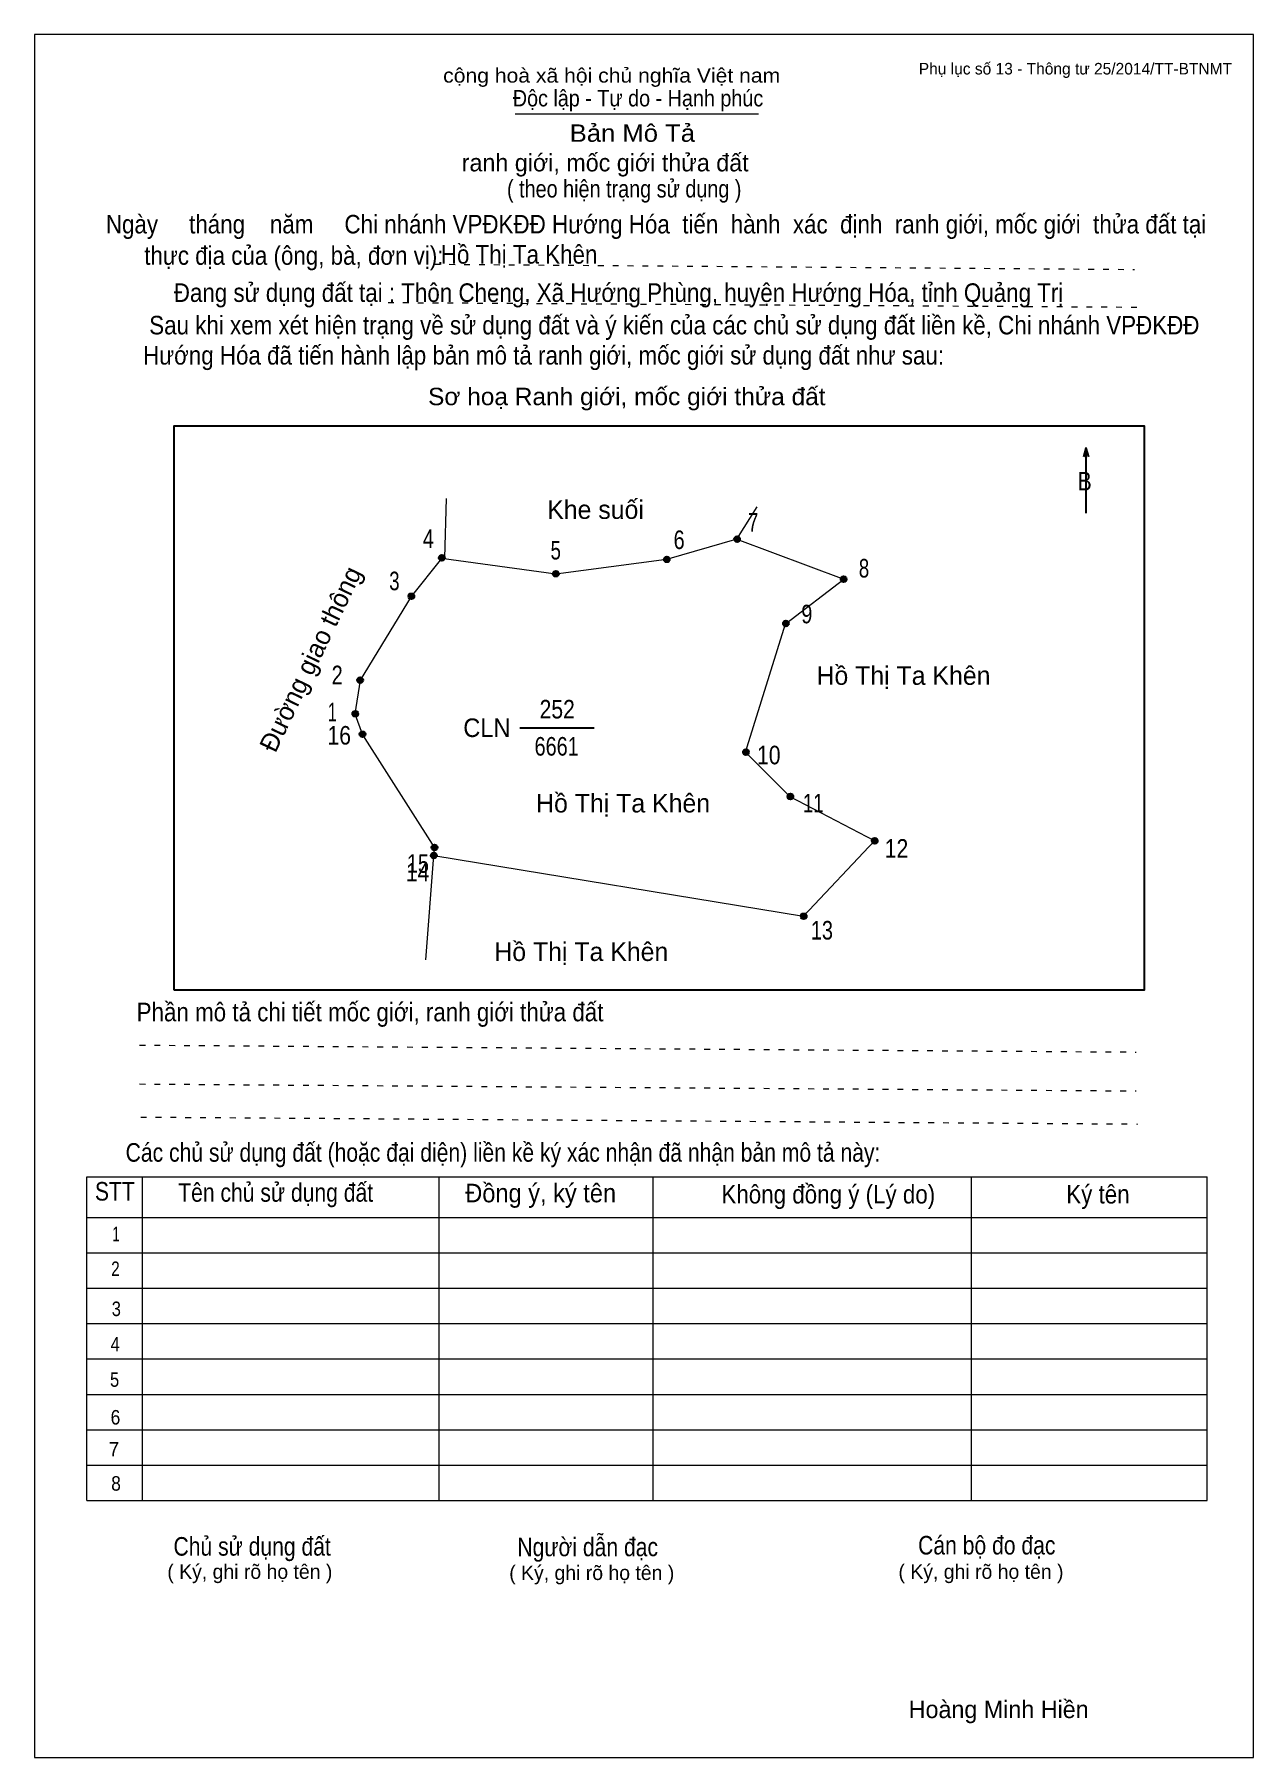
# Model space of a CAD drawing. Header units: centimetres. Extents: x 0 to 21, y 0 to 29.7.
import ezdxf
from ezdxf.enums import TextEntityAlignment as Align

# ---------------------------------------------------------------- set-up
doc = ezdxf.new("R2010")
doc.units = ezdxf.units.CM
doc.header["$LTSCALE"] = 0.13
doc.linetypes.add('DOTTED', pattern=[1.5, 0.3, -1.2])
for name, color, linetype, lineweight in [('1', 7, 'Continuous', 13), ('32', 7, 'Continuous', 25), ('33', 7, 'Continuous', 25), ('6', 7, 'Continuous', 13), ('62', 7, 'Continuous', 13)]:
    doc.layers.add(name, color=color, linetype=linetype, lineweight=lineweight)
doc.layers.add('34', color=7, linetype='Continuous')
doc.layers.add('63', color=7, linetype='Continuous')

msp = doc.modelspace()

# ---------------------------------------------------------------- hatches: boundary and pattern name
at = {"layer": '32'}
for points in [[(12.1537, 21, 1), (12.0537, 21, 1)], [(7.0669, 20.6788, 1), (6.9669, 20.6788, 1)], [(10.9416, 20.6513, 1), (10.8416, 20.6513, 1)], [(9.0322, 20.4058, 1), (8.9322, 20.4058, 1)], [(13.989, 20.3118, 1), (13.889, 20.3118, 1)], [(6.5423, 20.0158, 1), (6.4423, 20.0158, 1)], [(12.9949, 19.5471, 1), (12.8949, 19.5471, 1)], [(5.6614, 18.5698, 1), (5.5614, 18.5698, 1)], [(5.5765, 17.9924, 1), (5.4765, 17.9924, 1)], [(5.6996, 17.6376, 1), (5.5996, 17.6376, 1)], [(12.3066, 17.3294, 1), (12.2066, 17.3294, 1)], [(13.0714, 16.5647, 1), (12.9714, 16.5647, 1)], [(14.5243, 15.8, 1), (14.4243, 15.8, 1)], [(6.93, 15.5492, 1), (6.83, 15.5492, 1)], [(6.9415, 15.6853, 1), (6.8415, 15.6853, 1)], [(13.3008, 14.5, 1), (13.2008, 14.5, 1)]]:
    msp.add_hatch(color=256, dxfattribs=at).paths.add_polyline_path(points)

# ---------------------------------------------------------------- linework, layer by layer
at = {"layer": '1'}
msp.add_line((7.07, 20.68), (7.1, 21.7), dxfattribs=at)
msp.add_lwpolyline([(21, 0), (21, 29.7), (0, 29.7), (0, 0)], close=True, dxfattribs=at)
at = {"layer": '32'}
for centre in [(12.1037, 21), (7.0169, 20.6788), (10.8916, 20.6513), (8.9822, 20.4058), (13.939, 20.3118), (6.4923, 20.0158), (12.9449, 19.5471), (5.6114, 18.5698), (5.5265, 17.9924), (5.6496, 17.6376), (12.2566, 17.3294), (13.0214, 16.5647), (14.4743, 15.8), (6.88, 15.5492), (6.8915, 15.6853), (13.2508, 14.5)]:
    msp.add_circle(centre, 0.05, dxfattribs=at)
at = {"layer": '33'}
msp.add_line((8.36, 17.75), (9.64, 17.75), dxfattribs=at)
at = {"layer": '6'}
for q in [(12.45, 21.56), (13.94, 20.31)]:
    msp.add_line((12.1, 21), q, dxfattribs=at)
for points in [[(12.1, 21), (10.89, 20.65), (8.98, 20.4), (7.01, 20.67), (6.49, 20.01), (5.61, 18.57), (5.52, 17.99), (5.65, 17.63), (6.89, 15.68)], [(6.88, 15.55), (13.25, 14.5), (14.47, 15.8), (13.02, 16.56), (12.25, 17.33), (12.94, 19.54), (13.94, 20.31)], [(6.74, 13.75), (6.88, 15.55), (6.89, 15.68)]]:
    msp.add_lwpolyline(points, dxfattribs=at)
at = {"layer": '62'}
for p, q in [((8.28, 28.33), (12.47, 28.33)), ((0.9, 10.01), (20.2, 10.01)), ((0.9, 4.43), (0.9, 10.01)), ((1.86, 4.43), (1.86, 10.01)), ((6.97, 4.43), (6.97, 9.99)), ((10.66, 4.43), (10.66, 9.99)), ((16.14, 4.43), (16.14, 10.01)), ((20.2, 4.43), (20.2, 10.01)), ((0.9, 9.31), (20.2, 9.31)), ((0.9, 8.7), (20.2, 8.7)), ((0.9, 8.09), (20.2, 8.09)), ((0.9, 7.48), (20.2, 7.48)), ((0.9, 6.87), (20.2, 6.87)), ((0.9, 6.26), (20.2, 6.26)), ((0.9, 5.65), (20.2, 5.65)), ((0.9, 5.04), (20.2, 5.04)), ((0.9, 4.43), (20.2, 4.43))]:
    msp.add_line(p, q, dxfattribs=at)
at = {"layer": '62', "linetype": 'DOTTED'}
for p, q in [((6.89, 25.74), (18.95, 25.65)), ((6.09, 25.08), (19.04, 25)), ((1.81, 12.28), (18.98, 12.16)), ((1.81, 11.61), (18.98, 11.49)), ((1.83, 11.04), (19, 10.92))]:
    msp.add_line(p, q, dxfattribs=at)
at = {"layer": '62', "lineweight": 25}
for p, q in [((18.11, 22.58), (18.11, 21.45)), ((18.11, 22.57), (18.07, 22.42)), ((18.11, 22.57), (18.16, 22.42))]:
    msp.add_line(p, q, dxfattribs=at)
msp.add_lwpolyline([(2.4, 13.23), (19.12, 13.23), (19.12, 22.95), (2.4, 22.95)], close=True, dxfattribs=at)

# ---------------------------------------------------------------- texts
at = {"layer": '32'}
for s, width, p in [('7', 0.75, (12.38, 21.13)), ('4', 0.8, (6.785, 20.85)), ('6', 0.8, (11.105, 20.83)), ('5', 0.75, (8.98, 20.65)), ('8', 0.75, (14.29, 20.34)), ('3', 0.75, (6.2, 20.12)), ('9', 0.8, (13.305, 19.55)), ('2', 0.8, (5.215, 18.5)), ('1', 0.65, (5.13, 17.86)), ('16', 0.85, (5.25, 17.46)), ('10', 0.85, (12.65, 17.12)), ('11', 0.75, (13.415, 16.29)), ('12', 0.85, (14.85, 15.51)), ('15', 0.8, (6.605, 15.25)), ('14', 0.85, (6.6, 15.1)), ('13', 0.8, (13.565, 14.1))]:
    msp.add_text(s, height=0.32, dxfattribs=dict(at, width=width)).set_placement(p, align=Align.CENTER)
at = {"layer": '33'}
for s, p in [('Khe suối', (9.665, 21.35)), ('Hồ Thị Ta Khên', (14.97, 18.49)), ('Hồ Thị Ta Khên', (14.97, 18.49)), ('Hồ Thị Ta Khên', (10.14, 16.29)), ('Hồ Thị Ta Khên', (9.42, 13.73))]:
    msp.add_text(s, height=0.32, dxfattribs=at).set_placement(p, align=Align.CENTER)
msp.add_text('Đường giao thông', height=0.32, rotation=64.408, dxfattribs=at).set_placement((4.8996, 18.8659), align=Align.CENTER)
for s, width, p in [('252', 0.85, (9.005, 17.91)), ('6661', 0.8, (8.995, 17.27))]:
    msp.add_text(s, height=0.32, dxfattribs=dict(at, width=width)).set_placement(p, align=Align.CENTER)
at = {"layer": '33', "width": 0.95}
msp.add_text('CLN', height=0.32, dxfattribs=at).set_placement((8.2, 17.59), align=Align.RIGHT)
at = {"layer": '34', "width": 0.9}
msp.add_text('Hồ Thị Ta Khên', height=0.32, dxfattribs=at).set_placement((7, 25.75))
at = {"layer": '62'}
for s, height, width, p in [('cộng hoà xã hội chủ nghĩa Việt nam', 0.2474, 1.1, (7.04, 28.87)), ('Độc lập - Tự do - Hạnh phúc', 0.2828, 0.9, (8.24, 28.46)), ('Bản Mô Tả', 0.3, 1.1, (9.22, 27.85)), ('( theo hiện trạng sử dụng )', 0.3, 0.85, (8.14, 26.89)), ('Ngày     tháng    năm     Chi nhánh VPĐKĐĐ Hướng Hóa  tiến  hành  xác  định  ranh giới, mốc giới  thửa đất tại ', 0.32, 0.9, (1.23, 26.27)), ('thực địa của (ông, bà, đơn vị): ', 0.32, 0.9, (1.89, 25.73)), ('Đang sử dụng đất tại : Thôn Cheng, Xã Hướng Phùng, huyện Hướng Hóa, tỉnh Quảng Trị', 0.32, 0.9, (2.4, 25.09)), (' Sau khi xem xét hiện trạng về sử dụng đất và ý kiến của các chủ sử dụng đất liền kề, Chi nhánh VPĐKĐĐ ', 0.32, 0.9, (1.87, 24.53)), ('Hướng Hóa đã tiến hành lập bản mô tả ranh giới, mốc giới sử dụng đất như sau:', 0.32, 0.9, (1.87, 24.01)), ('Sơ hoạ Ranh giới, mốc giới thửa đất', 0.3, 1.05, (6.78, 23.31)), ('B', 0.32, 0.85, (17.97, 21.84)), ('Phần mô tả chi tiết mốc giới, ranh giới thửa đất ', 0.32, 0.9, (1.76, 12.69)), ('Các chủ sử dụng đất (hoặc đại diện) liền kề ký xác nhận đã nhận bản mô tả này:', 0.32, 0.85, (1.57, 10.27))]:
    msp.add_text(s, height=height, dxfattribs=dict(at, width=width)).set_placement(p)
msp.add_text('ranh giới, mốc giới thửa đất', height=0.3, dxfattribs=at).set_placement((7.36, 27.34))
for s, height, width, p in [('STT', 0.32, 0.85, (1.385, 9.6)), ('Tên chủ sử dụng đất', 0.32, 0.85, (4.155, 9.58)), ('Đồng ý, ký tên', 0.32, 0.95, (8.72, 9.57)), ('Không đồng ý (Lý do)', 0.32, 0.9, (13.675, 9.55)), ('Ký tên', 0.32, 0.9, (18.32, 9.55)), ('1', 0.25, 0.7, (1.405, 8.9)), ('2', 0.25, 0.8, (1.395, 8.3)), ('3', 0.25, 0.85, (1.41, 7.61)), ('4', 0.25, 0.85, (1.39, 7)), ('5', 0.25, 0.85, (1.38, 6.39)), ('6', 0.25, 0.9, (1.395, 5.74)), ('7', 0.25, 0.95, (1.37, 5.19)), ('8', 0.25, 0.9, (1.405, 4.6)), ('Người dẫn đạc', 0.32, 0.85, (9.53, 3.47)), ('Chủ sử dụng đất', 0.32, 0.85, (3.75, 3.48)), ('Cán bộ đo đạc', 0.32, 0.85, (16.405, 3.5))]:
    msp.add_text(s, height=height, dxfattribs=dict(at, width=width)).set_placement(p, align=Align.CENTER)
for p in [(3.71, 3.08), (9.6, 3.06), (16.305, 3.08)]:
    msp.add_text('( Ký, ghi rõ họ tên )', height=0.25, dxfattribs=at).set_placement(p, align=Align.CENTER)
at = {"layer": '63'}
msp.add_text('Phụ lục số 13 - Thông tư 25/2014/TT-BTNMT', height=0.2, dxfattribs=at).set_placement((20.63, 29.01), align=Align.RIGHT)
msp.add_text('Hoàng Minh Hiền', height=0.3, dxfattribs=at).set_placement((16.61, 0.68), align=Align.CENTER)

doc.saveas('drawing.dxf')
